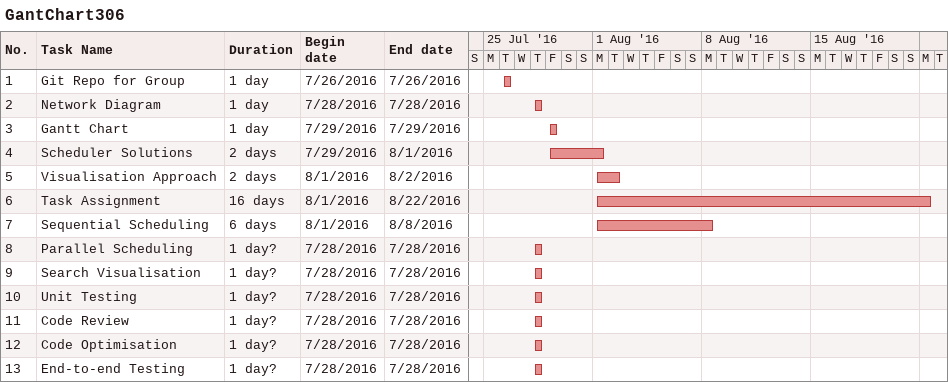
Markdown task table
GantChart306

| ID | Task | Duration | Start | Finish |
|---|---|---|---|---|
| 1 | Git Repo for Group | 1d | 2016-07-26 | 2016-07-26 |
| 2 | Network Diagram | 1d | 2016-07-28 | 2016-07-28 |
| 3 | Gantt Chart | 1d | 2016-07-29 | 2016-07-29 |
| 4 | Scheduler Solutions | 2d | 2016-07-29 | 2016-08-01 |
| 5 | Visualisation Approach | 2d | 2016-08-01 | 2016-08-02 |
| 6 | Task Assignment | 16d | 2016-08-01 | 2016-08-22 |
| 7 | Sequential Scheduling | 6d | 2016-08-01 | 2016-08-08 |
| 8 | Parallel Scheduling | 1d? | 2016-07-28 | 2016-07-28 |
| 9 | Search Visualisation | 1d? | 2016-07-28 | 2016-07-28 |
| 10 | Unit Testing | 1d? | 2016-07-28 | 2016-07-28 |
| 11 | Code Review | 1d? | 2016-07-28 | 2016-07-28 |
| 12 | Code Optimisation | 1d? | 2016-07-28 | 2016-07-28 |
| 13 | End-to-end Testing | 1d? | 2016-07-28 | 2016-07-28 |
